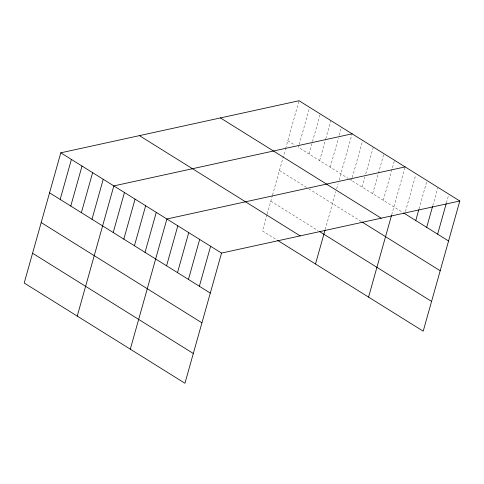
<?xml version="1.0" encoding="UTF-8"?>
<svg xmlns="http://www.w3.org/2000/svg" width="484" height="484" viewBox="0 0 484 484"><rect width="100%" height="100%" fill="white"/><g stroke="black" fill="none" stroke-linecap="round" stroke-linejoin="round"><path stroke-width="0.36" stroke-dasharray="2.42 1.81" d="M267.041 214.624L262.461 230.922L276.812 239.876M267.241 213.916L272.359 195.711M272.546 195.028L285.421 149.235M285.62 148.528L299.051 100.739M299.033 145.17L298.422 147.348L348.347 178.487M299.239 144.438L309.663 107.357M309.028 153.966L312.301 142.332M312.507 141.606L320.269 113.97M319.64 160.585L325.569 139.495M325.768 138.769L330.881 120.589M330.245 167.198L338.425 138.115M339.242 135.205L341.492 127.207M325.212 229.476L335.878 191.531M336.676 188.699L338.068 183.738M339.066 180.193L352.098 133.826M351.469 180.435L352.08 178.251M352.285 177.525L362.71 140.439M362.074 187.048L364.936 176.872M365.753 173.962L373.315 147.057M372.686 193.667L383.927 153.676M383.298 200.285L394.539 160.289M391.713 214.696L405.144 166.907M405.447 211.538L415.665 175.178M419.035 208.9L426.803 181.27M432.829 205.537L437.736 188.088M446.417 202.905L448.462 195.633M287.811 140.729L294.677 145.012M348.97 178.874L402.404 212.204M279.443 170.495L308.151 188.403M308.774 188.79L361.197 221.484M270.822 201.162L318.254 230.741"/><path stroke-width="0.73" d="M459.8 200.993L299.051 100.739L60.796 152.817L24.2 283.007L184.948 383.261L221.539 253.078L459.8 200.993L423.204 331.183L277.435 240.264M60.161 199.426L71.402 159.436M70.773 206.045L82.014 166.054M81.379 212.664L92.619 172.667M91.99 219.282L103.231 179.286M77.246 316.088L113.843 185.904L352.098 133.826M113.208 232.514L124.448 192.517M123.819 239.132L135.06 199.136M134.425 245.745L145.666 205.754M145.037 252.364L156.278 212.373M130.293 349.176L166.889 218.986L405.144 166.907M166.575 265.801L177.816 225.804M177.507 272.619L188.748 232.623M188.439 279.431L199.68 239.441M199.366 286.25L210.613 246.259M315.507 264.01L325.018 230.16M368.554 297.097L391.514 215.404M415.768 220.535L418.829 209.626M426.694 227.353L432.623 206.269M437.627 234.171L446.212 203.631M403.62 212.96L448.559 240.99M220.426 117.927L381.174 218.181M361.82 221.872L440.192 270.75M319.5 231.521L431.571 301.417M139.416 135.629L300.165 235.889M60.796 152.817L221.539 253.078M49.55 192.813L210.298 293.068M41.188 222.573L201.931 322.834M32.567 253.241L193.316 353.495"/></g></svg>
